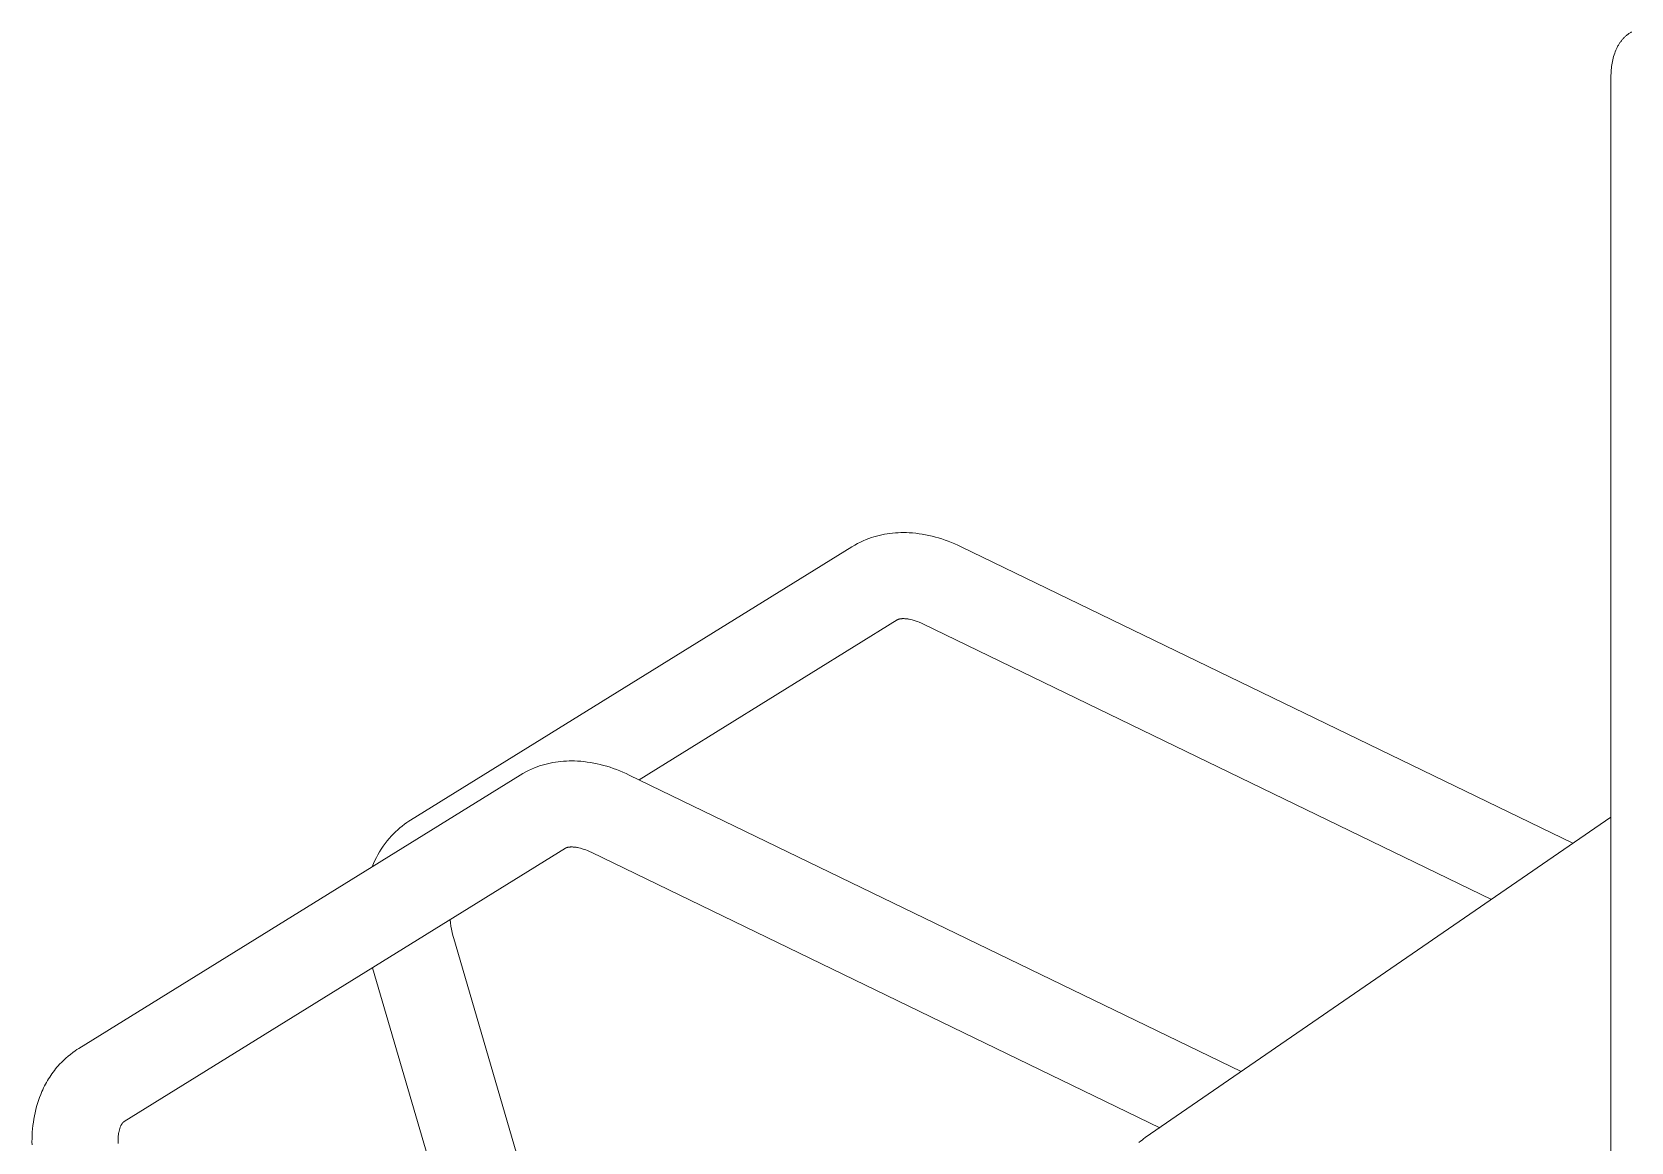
# Model space of a CAD drawing. Header units: inches. Extents: x -10 to 196, y -2 to 124.
# Drawn here: x 126.65 to 133.3, y 72.07 to 76.69 of the extents above; entities that cross this region are included whole.
import ezdxf

# ---------------------------------------------------------------- set-up
doc = ezdxf.new("R2010")
doc.units = ezdxf.units.IN
doc.layers.add('ZANO_R', color=7, linetype='Continuous', lineweight=0)

msp = doc.modelspace()

# ---------------------------------------------------------------- linework, layer by layer
at = {"layer": 'ZANO_R'}
for p, q in [((133.26386, 76.65337), (133.26587, 76.65581)), ((133.26587, 76.65581), (133.26792, 76.65819)), ((133.26792, 76.65819), (133.27001, 76.66053)), ((133.27001, 76.66053), (133.27214, 76.66281)), ((133.27214, 76.66281), (133.27431, 76.66504)), ((133.27431, 76.66504), (133.27653, 76.66722)), ((133.27653, 76.66722), (133.27878, 76.66935)), ((133.27878, 76.66935), (133.28108, 76.67142)), ((133.28108, 76.67142), (133.28341, 76.67343)), ((133.28341, 76.67343), (133.28579, 76.6754)), ((133.28579, 76.6754), (133.2882, 76.6773)), ((133.2882, 76.6773), (133.29065, 76.67915)), ((133.29065, 76.67915), (133.29313, 76.68094)), ((133.29313, 76.68094), (133.29566, 76.68267)), ((133.29566, 76.68267), (133.29822, 76.68435)), ((133.29822, 76.68435), (133.30081, 76.68597)), ((133.30081, 76.68597), (133.30344, 76.68753)), ((133.22988, 76.58571), (133.2319, 76.59233)), ((133.2319, 76.59233), (133.2341, 76.59884)), ((133.2341, 76.59884), (133.23647, 76.60522)), ((133.23647, 76.60522), (133.23903, 76.61148)), ((133.23903, 76.61148), (133.24176, 76.61759)), ((133.24176, 76.61759), (133.24467, 76.62355)), ((133.24467, 76.62355), (133.24619, 76.62648)), ((133.24619, 76.62648), (133.24776, 76.62936)), ((133.24776, 76.62936), (133.24938, 76.63221)), ((133.24938, 76.63221), (133.25103, 76.63501)), ((133.25103, 76.63501), (133.25273, 76.63777)), ((133.25273, 76.63777), (133.25448, 76.64048)), ((133.25448, 76.64048), (133.25627, 76.64315)), ((133.25627, 76.64315), (133.2581, 76.64578)), ((133.2581, 76.64578), (133.25998, 76.64836)), ((133.25998, 76.64836), (133.2619, 76.65089)), ((133.2619, 76.65089), (133.26386, 76.65337)), ((133.219, 76.51497), (133.21937, 76.52229)), ((133.21937, 76.52229), (133.21988, 76.52958)), ((133.21988, 76.52958), (133.22056, 76.53683)), ((133.22056, 76.53683), (133.22139, 76.54403)), ((133.22139, 76.54403), (133.22238, 76.55117)), ((133.22238, 76.55117), (133.22354, 76.55824)), ((133.22354, 76.55824), (133.22487, 76.56524)), ((133.22487, 76.56524), (133.22637, 76.57215)), ((133.22637, 76.57215), (133.22804, 76.57898)), ((133.22804, 76.57898), (133.22988, 76.58571)), ((133.21871, 76.50024), (133.21879, 76.50762)), ((133.21871, 71.32265), (133.21871, 76.50024)), ((133.21879, 76.50762), (133.219, 76.51497)), ((130.16274, 74.59033), (130.17371, 74.59314)), ((130.17371, 74.59314), (130.18476, 74.59565)), ((130.18476, 74.59565), (130.19588, 74.59784)), ((130.19588, 74.59784), (130.20706, 74.59974)), ((130.20706, 74.59974), (130.2183, 74.60133)), ((130.2183, 74.60133), (130.2296, 74.60262)), ((130.2296, 74.60262), (130.24095, 74.60362)), ((130.24095, 74.60362), (130.25235, 74.60432)), ((130.25235, 74.60432), (130.26378, 74.60473)), ((130.26378, 74.60473), (130.27526, 74.60484)), ((130.27526, 74.60484), (130.28676, 74.60467)), ((130.28676, 74.60467), (130.29828, 74.60421)), ((130.29828, 74.60421), (130.31193, 74.6033)), ((130.31193, 74.6033), (130.32558, 74.602)), ((130.32558, 74.602), (130.33924, 74.60032)), ((130.33924, 74.60032), (130.35288, 74.59825)), ((130.35288, 74.59825), (130.36652, 74.59581)), ((130.36652, 74.59581), (130.38014, 74.593)), ((130.38014, 74.593), (130.39374, 74.58983)), ((128.22336, 73.40847), (130.06018, 74.54596)), ((130.06018, 74.54596), (130.07166, 74.55278)), ((130.07166, 74.55278), (130.08337, 74.55921)), ((130.08337, 74.55921), (130.09529, 74.56522)), ((130.09529, 74.56522), (130.10742, 74.57081)), ((130.10742, 74.57081), (130.11973, 74.57598)), ((130.11973, 74.57598), (130.13035, 74.58004)), ((130.13035, 74.58004), (130.14105, 74.58378)), ((130.14105, 74.58378), (130.15186, 74.58721)), ((130.15186, 74.58721), (130.16274, 74.59033)), ((130.39374, 74.58983), (130.40732, 74.5863)), ((130.40732, 74.5863), (130.42086, 74.58242)), ((130.42086, 74.58242), (130.43436, 74.57819)), ((130.43436, 74.57819), (130.44781, 74.57362)), ((130.44781, 74.57362), (130.46122, 74.56871)), ((130.46122, 74.56871), (130.47457, 74.56347)), ((130.47457, 74.56347), (130.48786, 74.55791)), ((130.48786, 74.55791), (130.50108, 74.55203)), ((130.50108, 74.55203), (130.51423, 74.54583)), ((130.51423, 74.54583), (133.06063, 73.31222)), ((130.24865, 74.24161), (129.17419, 73.57623)), ((130.24904, 74.24185), (130.24865, 74.24161)), ((130.24944, 74.24208), (130.24904, 74.24185)), ((130.24984, 74.2423), (130.24944, 74.24208)), ((130.25024, 74.24251), (130.24984, 74.2423)), ((130.25065, 74.24271), (130.25024, 74.24251)), ((130.25106, 74.24291), (130.25065, 74.24271)), ((130.25189, 74.24328), (130.25106, 74.24291)), ((130.25274, 74.24363), (130.25189, 74.24328)), ((130.25359, 74.24395), (130.25274, 74.24363)), ((130.25446, 74.24425), (130.25359, 74.24395)), ((130.25533, 74.24453), (130.25446, 74.24425)), ((130.25637, 74.24483), (130.25533, 74.24453)), ((130.25741, 74.2451), (130.25637, 74.24483)), ((130.25846, 74.24535), (130.25741, 74.2451)), ((130.25952, 74.24557), (130.25846, 74.24535)), ((130.26058, 74.24577), (130.25952, 74.24557)), ((130.26164, 74.24596), (130.26058, 74.24577)), ((130.26378, 74.24626), (130.26164, 74.24596)), ((130.2652, 74.24643), (130.26378, 74.24626)), ((130.26662, 74.24657), (130.2652, 74.24643)), ((130.26804, 74.24668), (130.26662, 74.24657)), ((130.26947, 74.24677), (130.26804, 74.24668)), ((130.27233, 74.24687), (130.26947, 74.24677)), ((130.27519, 74.24687), (130.27233, 74.24687)), ((130.27805, 74.2468), (130.27519, 74.24687)), ((130.2809, 74.24665), (130.27805, 74.2468)), ((130.28376, 74.24642), (130.2809, 74.24665)), ((130.28661, 74.24614), (130.28376, 74.24642)), ((130.28964, 74.24577), (130.28661, 74.24614)), ((130.29267, 74.24534), (130.28964, 74.24577)), ((130.29568, 74.24486), (130.29267, 74.24534)), ((130.29869, 74.24431), (130.29568, 74.24486)), ((130.30467, 74.24306), (130.29869, 74.24431)), ((130.31061, 74.24162), (130.30467, 74.24306)), ((130.31472, 74.2405), (130.31061, 74.24162)), ((130.31881, 74.2393), (130.31472, 74.2405)), ((130.32287, 74.23802), (130.31881, 74.2393)), ((130.32691, 74.23667), (130.32287, 74.23802)), ((130.33364, 74.23425), (130.32691, 74.23667)), ((130.34031, 74.23163), (130.33364, 74.23425)), ((130.3493, 74.2278), (130.34031, 74.23163)), ((130.35816, 74.22367), (130.3493, 74.2278)), ((132.72139, 73.0788), (130.35816, 74.22367)), ((126.84276, 72.45852), (128.67958, 73.59601)), ((128.67958, 73.59601), (128.69105, 73.60283)), ((128.69105, 73.60283), (128.70276, 73.60926)), ((128.70276, 73.60926), (128.71469, 73.61527)), ((128.71469, 73.61527), (128.72682, 73.62086)), ((128.72682, 73.62086), (128.73913, 73.62603)), ((128.73913, 73.62603), (128.74974, 73.63009)), ((128.74974, 73.63009), (128.76045, 73.63383)), ((128.76045, 73.63383), (128.77125, 73.63726)), ((128.77125, 73.63726), (128.78214, 73.64038)), ((128.78214, 73.64038), (128.79311, 73.64319)), ((128.79311, 73.64319), (128.80416, 73.6457)), ((128.80416, 73.6457), (128.81527, 73.64789)), ((128.81527, 73.64789), (128.82646, 73.64979)), ((128.82646, 73.64979), (128.8377, 73.65138)), ((128.8377, 73.65138), (128.849, 73.65267)), ((128.849, 73.65267), (128.86035, 73.65367)), ((128.86035, 73.65367), (128.87175, 73.65437)), ((128.87175, 73.65437), (128.88318, 73.65478)), ((128.88318, 73.65478), (128.89465, 73.65489)), ((128.89465, 73.65489), (128.90615, 73.65472)), ((128.90615, 73.65472), (128.91768, 73.65426)), ((128.91768, 73.65426), (128.93133, 73.65335)), ((128.93133, 73.65335), (128.94498, 73.65205)), ((128.94498, 73.65205), (128.95863, 73.65037)), ((128.95863, 73.65037), (128.97228, 73.6483)), ((128.97228, 73.6483), (128.98592, 73.64586)), ((128.98592, 73.64586), (128.99954, 73.64306)), ((128.99954, 73.64306), (129.01314, 73.63988)), ((129.01314, 73.63988), (129.02671, 73.63635)), ((129.02671, 73.63635), (129.04025, 73.63247)), ((129.04025, 73.63247), (129.05375, 73.62824)), ((129.05375, 73.62824), (129.06721, 73.62367)), ((129.06721, 73.62367), (129.08062, 73.61876)), ((129.08062, 73.61876), (129.09397, 73.61352)), ((129.09397, 73.61352), (129.10726, 73.60796)), ((129.10726, 73.60796), (129.12048, 73.60208)), ((129.12048, 73.60208), (129.13363, 73.59588)), ((129.13363, 73.59588), (131.68002, 72.36227)), ((128.19812, 73.3914), (128.20802, 73.39845)), ((128.20802, 73.39845), (128.21563, 73.40356)), ((128.21563, 73.40356), (128.22336, 73.40847)), ((131.28084, 72.08761), (133.21871, 73.42098)), ((128.12596, 73.32185), (128.13474, 73.33248)), ((128.13474, 73.33248), (128.14387, 73.3428)), ((128.14387, 73.3428), (128.15225, 73.35161)), ((128.15225, 73.35161), (128.16091, 73.36014)), ((128.16091, 73.36014), (128.16984, 73.3684)), ((128.16984, 73.3684), (128.17902, 73.37636)), ((128.17902, 73.37636), (128.18845, 73.38403)), ((128.18845, 73.38403), (128.19812, 73.3914)), ((128.86805, 73.29166), (127.03123, 72.15418)), ((128.08111, 73.25253), (128.0876, 73.26469)), ((128.0876, 73.26469), (128.0945, 73.27662)), ((128.0945, 73.27662), (128.10179, 73.28832)), ((128.10179, 73.28832), (128.10947, 73.29976)), ((128.10947, 73.29976), (128.11753, 73.31095)), ((128.11753, 73.31095), (128.12596, 73.32185)), ((128.86844, 73.2919), (128.86805, 73.29166)), ((128.86883, 73.29213), (128.86844, 73.2919)), ((128.86923, 73.29235), (128.86883, 73.29213)), ((128.86964, 73.29256), (128.86923, 73.29235)), ((128.87005, 73.29276), (128.86964, 73.29256)), ((128.87046, 73.29296), (128.87005, 73.29276)), ((128.87129, 73.29334), (128.87046, 73.29296)), ((128.87214, 73.29368), (128.87129, 73.29334)), ((128.87299, 73.294), (128.87214, 73.29368)), ((128.87385, 73.2943), (128.87299, 73.294)), ((128.87473, 73.29458), (128.87385, 73.2943)), ((128.87576, 73.29488), (128.87473, 73.29458)), ((128.87681, 73.29515), (128.87576, 73.29488)), ((128.87786, 73.2954), (128.87681, 73.29515)), ((128.87891, 73.29562), (128.87786, 73.2954)), ((128.87997, 73.29583), (128.87891, 73.29562)), ((128.88104, 73.29601), (128.87997, 73.29583)), ((128.88317, 73.29631), (128.88104, 73.29601)), ((128.88459, 73.29648), (128.88317, 73.29631)), ((128.88602, 73.29662), (128.88459, 73.29648)), ((128.88744, 73.29673), (128.88602, 73.29662)), ((128.88887, 73.29682), (128.88744, 73.29673)), ((128.89172, 73.29692), (128.88887, 73.29682)), ((128.89458, 73.29692), (128.89172, 73.29692)), ((128.89744, 73.29685), (128.89458, 73.29692)), ((128.9003, 73.2967), (128.89744, 73.29685)), ((128.90316, 73.29647), (128.9003, 73.2967)), ((128.90601, 73.29619), (128.90316, 73.29647)), ((128.90904, 73.29582), (128.90601, 73.29619)), ((128.91207, 73.29539), (128.90904, 73.29582)), ((128.91508, 73.29491), (128.91207, 73.29539)), ((128.91809, 73.29436), (128.91508, 73.29491)), ((128.92407, 73.29311), (128.91809, 73.29436)), ((128.93001, 73.29167), (128.92407, 73.29311)), ((128.93412, 73.29055), (128.93001, 73.29167)), ((128.9382, 73.28935), (128.93412, 73.29055)), ((128.94227, 73.28807), (128.9382, 73.28935)), ((128.94631, 73.28672), (128.94227, 73.28807)), ((128.95304, 73.2843), (128.94631, 73.28672)), ((128.95971, 73.28168), (128.95304, 73.2843)), ((128.9687, 73.27785), (128.95971, 73.28168)), ((128.97756, 73.27372), (128.9687, 73.27785)), ((131.34078, 72.12885), (128.97756, 73.27372)), ((128.0641, 73.21486), (128.06935, 73.2276)), ((128.06935, 73.2276), (128.07502, 73.24017)), ((128.07502, 73.24017), (128.08111, 73.25253)), ((128.38781, 72.99427), (128.38927, 72.98098)), ((128.38927, 72.98098), (128.39118, 72.96774)), ((128.39118, 72.96774), (128.39351, 72.95458)), ((128.39351, 72.95458), (128.39628, 72.9415)), ((128.39628, 72.9415), (128.39947, 72.92851)), ((128.39947, 72.92851), (128.40308, 72.91564)), ((128.40308, 72.91564), (130.10193, 67.1201)), ((129.75841, 67.01941), (128.06551, 72.79468)), ((126.76327, 72.39285), (126.77165, 72.40166)), ((126.77165, 72.40166), (126.78031, 72.41019)), ((126.78031, 72.41019), (126.78923, 72.41845)), ((126.78923, 72.41845), (126.79842, 72.42641)), ((126.79842, 72.42641), (126.80785, 72.43408)), ((126.80785, 72.43408), (126.81752, 72.44145)), ((126.81752, 72.44145), (126.82742, 72.4485)), ((126.82742, 72.4485), (126.83503, 72.45361)), ((126.83503, 72.45361), (126.84276, 72.45852)), ((126.71285, 72.32486), (126.71724, 72.33213)), ((126.71724, 72.33213), (126.72178, 72.33931)), ((126.72178, 72.33931), (126.72647, 72.34638)), ((126.72647, 72.34638), (126.7313, 72.35335)), ((126.7313, 72.35335), (126.73627, 72.36021)), ((126.73627, 72.36021), (126.74138, 72.36696)), ((126.74138, 72.36696), (126.74664, 72.3736)), ((126.74664, 72.3736), (126.75204, 72.38013)), ((126.75204, 72.38013), (126.75758, 72.38655)), ((126.75758, 72.38655), (126.76327, 72.39285)), ((126.67963, 72.25487), (126.6844, 72.26716)), ((126.6844, 72.26716), (126.68951, 72.27928)), ((126.68951, 72.27928), (126.69304, 72.2871)), ((126.69304, 72.2871), (126.69671, 72.29483)), ((126.69671, 72.29483), (126.70053, 72.30248)), ((126.70053, 72.30248), (126.70449, 72.31003)), ((126.70449, 72.31003), (126.7086, 72.31749)), ((126.7086, 72.31749), (126.71285, 72.32486)), ((126.66094, 72.1912), (126.664, 72.2042)), ((126.664, 72.2042), (126.6674, 72.21708)), ((126.6674, 72.21708), (126.67113, 72.22982)), ((126.67113, 72.22982), (126.67521, 72.24242)), ((126.67521, 72.24242), (126.67963, 72.25487)), ((126.65059, 72.12449), (126.65201, 72.13803)), ((126.65201, 72.13803), (126.65375, 72.15148)), ((126.65375, 72.15148), (126.65582, 72.16483)), ((126.65582, 72.16483), (126.65822, 72.17807)), ((126.65822, 72.17807), (126.66094, 72.1912)), ((127.01574, 72.13166), (127.01479, 72.12911)), ((127.01676, 72.13418), (127.01574, 72.13166)), ((127.01787, 72.13667), (127.01676, 72.13418)), ((127.01845, 72.1379), (127.01787, 72.13667)), ((127.01905, 72.13911), (127.01845, 72.1379)), ((127.01968, 72.14032), (127.01905, 72.13911)), ((127.02033, 72.14151), (127.01968, 72.14032)), ((127.0209, 72.1425), (127.02033, 72.14151)), ((127.02148, 72.14349), (127.0209, 72.1425)), ((127.02208, 72.14445), (127.02148, 72.14349)), ((127.0227, 72.14541), (127.02208, 72.14445)), ((127.02335, 72.14635), (127.0227, 72.14541)), ((127.02402, 72.14727), (127.02335, 72.14635)), ((127.02471, 72.14817), (127.02402, 72.14727)), ((127.02543, 72.14905), (127.02471, 72.14817)), ((127.02598, 72.14969), (127.02543, 72.14905)), ((127.02655, 72.15032), (127.02598, 72.14969)), ((127.02714, 72.15092), (127.02655, 72.15032)), ((127.02774, 72.15151), (127.02714, 72.15092)), ((127.02805, 72.1518), (127.02774, 72.15151)), ((127.02837, 72.15208), (127.02805, 72.1518)), ((127.02869, 72.15235), (127.02837, 72.15208)), ((127.02901, 72.15262), (127.02869, 72.15235)), ((127.02934, 72.15288), (127.02901, 72.15262)), ((127.02968, 72.15314), (127.02934, 72.15288)), ((127.03002, 72.15338), (127.02968, 72.15314)), ((127.03037, 72.15362), (127.03002, 72.15338)), ((127.03123, 72.15418), (127.03037, 72.15362)), ((126.64809, 72.06957), (126.64825, 72.0834)), ((126.64822, 72.057), (126.64809, 72.06957)), ((126.64825, 72.0834), (126.64871, 72.09717)), ((126.64871, 72.09717), (126.64949, 72.11087)), ((126.64949, 72.11087), (126.65059, 72.12449)), ((127.00617, 72.07695), (127.00607, 72.06961)), ((127.00607, 72.06961), (127.00613, 72.06384)), ((127.00649, 72.08429), (127.00617, 72.07695)), ((127.00705, 72.09162), (127.00649, 72.08429)), ((127.00742, 72.09527), (127.00705, 72.09162)), ((127.00786, 72.09891), (127.00742, 72.09527)), ((127.00869, 72.10457), (127.00786, 72.09891)), ((127.0097, 72.1102), (127.00869, 72.10457)), ((127.01028, 72.113), (127.0097, 72.1102)), ((127.01091, 72.11578), (127.01028, 72.113)), ((127.0116, 72.11856), (127.01091, 72.11578)), ((127.01234, 72.12132), (127.0116, 72.11856)), ((127.0131, 72.12394), (127.01234, 72.12132)), ((127.01391, 72.12654), (127.0131, 72.12394)), ((127.01479, 72.12911), (127.01391, 72.12654)), ((131.26083, 72.07238), (131.25466, 72.067)), ((131.26724, 72.07761), (131.26083, 72.07238)), ((131.27391, 72.08268), (131.26724, 72.07761)), ((131.28084, 72.08761), (131.27391, 72.08268))]:
    msp.add_line(p, q, dxfattribs=at)

doc.saveas('drawing.dxf')
